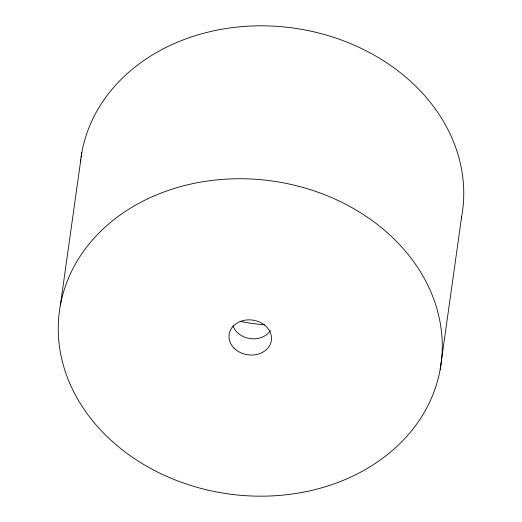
<?xml version="1.0" encoding="UTF-8"?>
<svg xmlns="http://www.w3.org/2000/svg" width="522" height="522" viewBox="0 0 522 522"><rect width="100%" height="100%" fill="white"/><g stroke="black" fill="none" stroke-linecap="round" stroke-linejoin="round"><path stroke-width="0.78" d="M60.33 305.5L81.823 152.587M440.176 369.413A192.625 157.983 8 0 0 179.777 186.837A192.625 157.983 8 0 0 130.813 456.124A192.625 157.983 8 0 0 440.176 369.413L461.67 216.499M81.047 157.35A192.625 157.983 8 0 1 298.075 28.749A192.625 157.983 8 0 1 461.37 218.079M80.538 161.35A192.625 157.983 8 0 1 80.727 159.745M264.419 324.782A171.014 140.261 8 0 1 240.257 321.395M270.403 330.511A20.241 16.6 8 0 1 250.423 338.654A20.241 16.6 8 0 1 232.969 325.767M234.097 348.167A21.356 17.513 8 0 0 270.337 344.2A21.356 17.513 8 0 0 246.332 320.012A21.356 17.513 8 0 0 234.097 348.167"/></g></svg>
